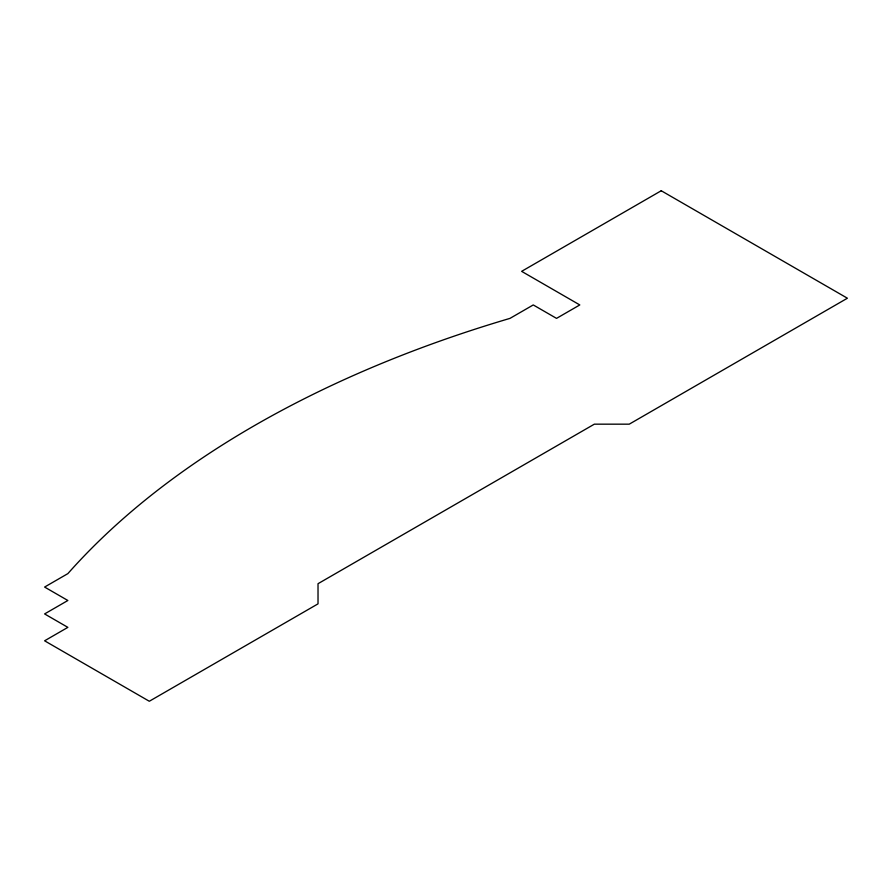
<?xml version="1.0" encoding="UTF-8"?>
<svg xmlns="http://www.w3.org/2000/svg" width="892" height="892" viewBox="0 0 892 892"><rect width="100%" height="100%" fill="white"/><g stroke="black" fill="none" stroke-linecap="round" stroke-linejoin="round"><path stroke-width="1.34" d="M661.24 190.743L521.63 271.346L579.8 304.941L556.53 318.377L533.26 304.941L509.99 318.377A1014.661 585.81 0 0 0 67.87 573.623L44.6 587.059L67.87 600.494L44.6 613.93L67.87 627.366L44.6 640.802L149.31 701.257L318.02 603.851L318.02 583.702L594.34 424.168L629.25 424.168L847.4 298.218L661.24 190.743"/></g></svg>
